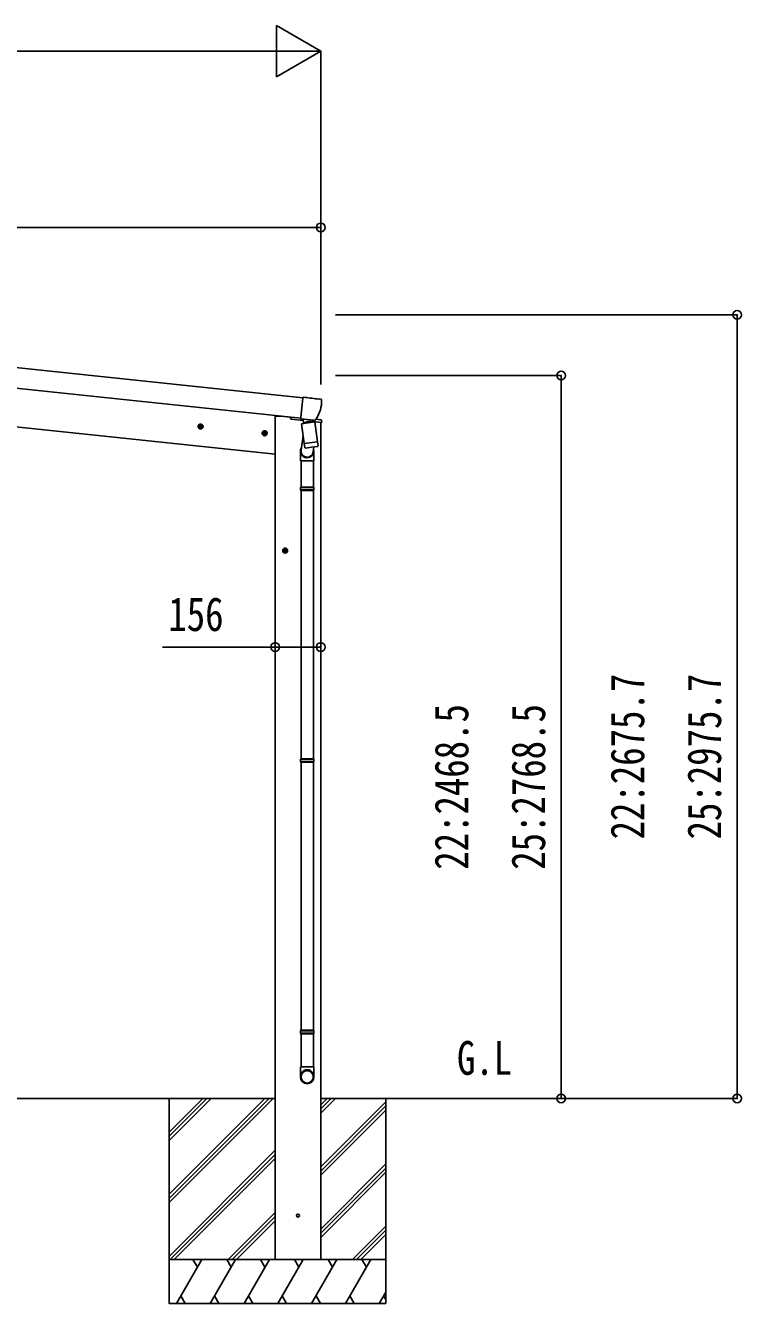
# Model space of a CAD drawing. Units: millimetres, scale not verified. Extents: x -14718 to 14718, y -10397 to 10401.
# Drawn here: x -6847 to -4402, y -5532 to -1168 of the extents above; entities that cross this region are included whole.
import ezdxf
from ezdxf.enums import TextEntityAlignment as Align

# ---------------------------------------------------------------- set-up
doc = ezdxf.new("R2010")
doc.units = ezdxf.units.MM
doc.header["$LTSCALE"] = 50
for name, color, linetype in [('0-2_USER1', 3, 'Continuous'), ('0-4_YKK_13', 4, 'Continuous'), ('0-5_YKK_A1', 4, 'Continuous'), ('0-6_YKK_D', 6, 'Continuous')]:
    doc.layers.add(name, color=color, linetype=linetype)
doc.styles.add('ＭＳ ゴシック', font='')
doc.styles.get('ＭＳ ゴシック').set_extended_font_data('MS Gothic')

msp = doc.modelspace()

# ---------------------------------------------------------------- linework, layer by layer
at = {"layer": '0-4_YKK_13'}
for p, q in [((-5906.44, -2504.99), (-5899.7, -2440.84)), ((-5899.51, -2439.09), (-5899.49, -2438.86)), ((-5899.49, -2438.86), (-5899.33, -2437.37)), ((-5892.38, -2438.22), (-5899.33, -2437.37)), ((-5842.9, -2443.25), (-5843.61, -2443.81)), ((-5838.77, -2443.76), (-5842.9, -2443.25)), ((-5943.04, -2505.27), (-5942.61, -2508.5)), ((-5898.57, -2516.98), (-5938.18, -2512.82)), ((-5906.94, -2509.74), (-5906.93, -2509.65)), ((-5906.44, -2504.99), (-5906.93, -2509.65)), ((-5904.1, -2527.87), (-5858.69, -2521.89)), ((-5904.1, -2527.87), (-5895.22, -2595.28)), ((-5899.21, -2512.08), (-5897.3, -2526.65)), ((-5897.53, -2527), (-5897.3, -2526.65)), ((-5897.3, -2526.65), (-5896.89, -2526.6)), ((-5896.89, -2526.6), (-5897.2, -2526.96)), ((-5896.89, -2526.6), (-5896.85, -2526.91)), ((-5862.19, -2515.8), (-5874.05, -2514.71)), ((-5866.49, -2515.52), (-5865.57, -2522.47)), ((-5865.97, -2522.53), (-5865.57, -2522.47)), ((-5865.97, -2522.53), (-5865.93, -2522.84)), ((-5865.58, -2522.79), (-5865.97, -2522.53)), ((-5835.16, -2523.64), (-5865.84, -2520.42)), ((-5865.25, -2522.75), (-5865.57, -2522.47)), ((-5849.81, -2589.31), (-5858.69, -2521.89)), ((-5858.36, -2515.42), (-5858.43, -2515.21)), ((-5858.36, -2515.42), (-5856.66, -2514.52)), ((-5854.86, -2512.85), (-5854.97, -2512.97)), ((-5854.63, -2512.55), (-5838.72, -2514.22)), ((-5836.06, -2516.81), (-5835.16, -2523.64)), ((-5898.83, -2567.87), (-5905.81, -2618.17)), ((-5849.81, -2589.31), (-5895.22, -2595.28)), ((-5895.22, -2595.28), (-5893.39, -2609.16)), ((-5895.22, -2595.28), (-5895.02, -2596.77)), ((-5893.31, -2609.15), (-5893.31, -2609.15)), ((-5892.72, -2610.41), (-5892.72, -2610.41)), ((-5870.43, -2608.16), (-5891.15, -2610.89)), ((-5849.71, -2605.43), (-5870.43, -2608.16)), ((-5861.87, -2607.03), (-5864.31, -2624.36)), ((-5847.98, -2603.19), (-5849.81, -2589.31)), ((-5848.87, -2596.43), (-5849.07, -2594.94)), ((-5848.31, -2604.56), (-5848.31, -2604.56)), ((-5848.07, -2603.2), (-5848.07, -2603.2)), ((-5908.05, -2621.26), (-5908.05, -2654.17)), ((-5908.05, -2654.17), (-5862.05, -2654.17)), ((-5906.05, -2654.17), (-5906.05, -2744.17)), ((-5864.05, -2654.17), (-5864.05, -2744.17)), ((-5862.05, -2654.17), (-5862.05, -2623.76)), ((-5908.05, -2746.17), (-5907.05, -2744.17)), ((-5908.05, -2746.17), (-5862.05, -2746.17)), ((-5908.05, -2746.17), (-5908.05, -2754.17)), ((-5907.05, -2744.17), (-5863.05, -2744.17)), ((-5862.05, -2746.17), (-5863.05, -2744.17)), ((-5908.05, -2754.17), (-5862.05, -2754.17)), ((-5908.05, -2754.17), (-5907.05, -2756.17)), ((-5907.05, -2756.17), (-5863.05, -2756.17)), ((-5906.05, -2756.17), (-5906.05, -3671.55)), ((-5864.05, -2756.17), (-5864.05, -3671.55)), ((-5908.05, -3673.55), (-5907.05, -3671.55)), ((-5908.05, -3673.55), (-5862.05, -3673.55)), ((-5908.05, -3673.55), (-5908.05, -3681.55)), ((-5908.05, -3681.55), (-5862.05, -3681.55)), ((-5908.05, -3681.55), (-5907.05, -3683.55)), ((-5907.05, -3671.55), (-5863.05, -3671.55)), ((-5907.05, -3683.55), (-5863.05, -3683.55)), ((-5906.05, -3683.55), (-5906.05, -4598.92)), ((-5864.05, -3683.55), (-5864.05, -4598.92)), ((-5862.05, -3673.55), (-5863.05, -3671.55)), ((-5908.05, -4600.92), (-5907.05, -4598.92)), ((-5908.05, -4600.92), (-5862.05, -4600.92)), ((-5908.05, -4600.92), (-5908.05, -4608.92)), ((-5908.05, -4608.92), (-5862.05, -4608.92)), ((-5908.05, -4608.92), (-5907.05, -4610.92)), ((-5907.05, -4598.92), (-5863.05, -4598.92)), ((-5907.05, -4610.92), (-5863.05, -4610.92)), ((-5906.05, -4610.92), (-5906.05, -4724.03)), ((-5864.05, -4610.92), (-5864.05, -4724.03)), ((-5862.05, -4600.92), (-5863.05, -4598.92)), ((-5908.05, -4758.17), (-5908.05, -4724.03)), ((-5908.05, -4724.03), (-5862.05, -4724.03)), ((-5862.05, -4758.17), (-5862.05, -4724.03))]:
    msp.add_line(p, q, dxfattribs=at)
for points in [[(-5899.51, -2439.09), (-5899.52, -2439.12), (-5899.52, -2439.19), (-5899.53, -2439.28), (-5899.54, -2439.4), (-5899.56, -2439.55), (-5899.58, -2439.72), (-5899.6, -2439.91), (-5899.62, -2440.12), (-5899.64, -2440.35), (-5899.67, -2440.59), (-5899.7, -2440.84)], [(-5838.77, -2443.76), (-5838.44, -2443.81), (-5838.12, -2443.9), (-5837.81, -2444.02), (-5837.51, -2444.16), (-5837.23, -2444.34), (-5836.96, -2444.54), (-5836.71, -2444.76), (-5836.49, -2445.01), (-5836.29, -2445.28), (-5836.12, -2445.56), (-5835.98, -2445.86), (-5835.86, -2446.17), (-5835.78, -2446.49), (-5835.72, -2446.82), (-5835.7, -2447.16)], [(-5906.94, -2509.74), (-5907.1, -2511.23), (-5874.05, -2514.71)], [(-5894.55, -2526.61), (-5893.69, -2525.45), (-5892.66, -2524.45), (-5891.49, -2523.61), (-5890.24, -2522.91), (-5888.92, -2522.32), (-5887.57, -2521.83), (-5886.19, -2521.42), (-5884.79, -2521.09), (-5883.38, -2520.81), (-5881.95, -2520.6), (-5880.52, -2520.44), (-5879.09, -2520.34), (-5877.65, -2520.3), (-5876.21, -2520.34), (-5874.78, -2520.46), (-5873.35, -2520.68), (-5871.96, -2521.04), (-5870.62, -2521.55), (-5869.36, -2522.25), (-5868.23, -2523.14)], [(-5858.43, -2515.21), (-5859.64, -2515.6), (-5860.9, -2515.8), (-5862.19, -2515.8)], [(-5855.04, -2513.06), (-5855.36, -2513.41), (-5855.7, -2513.75), (-5856.07, -2514.08), (-5856.45, -2514.38), (-5856.85, -2514.67), (-5857.28, -2514.92)], [(-5854.04, -2511.71), (-5854.48, -2512.35), (-5854.95, -2512.96), (-5855.47, -2513.52), (-5856.04, -2514.05), (-5856.66, -2514.52)], [(-5862.05, -2746.17), (-5862.05, -2754.17), (-5863.05, -2756.17)], [(-5862.05, -3673.55), (-5862.05, -3681.55), (-5863.05, -3683.55)], [(-5862.05, -4600.92), (-5862.05, -4608.92), (-5863.05, -4610.92)]]:
    msp.add_lwpolyline(points, dxfattribs=at)
msp.add_circle((-5916.55, -5231.6), 5, dxfattribs=at)
msp.add_circle((-5916.55, -5231.6), 5, dxfattribs=at)
for centre, radius, start, end in [((-5950.86, -2449.32), 115.18, 327.20534, 1.07545), ((-5937.65, -2507.84), 5, 187.5, 264), ((-5839.03, -2517.2), 3, 7.5, 84), ((-5891.41, -2608.9), 2, 187.5, 228.88698), ((-5891.41, -2608.9), 2, 228.90963, 277.5), ((-5849.97, -2603.45), 2, 277.5, 326.09037), ((-5849.97, -2603.45), 2, 326.1071, 7.5), ((-5885.05, -2621.26), 20.98, 171.53535, 351.49373), ((-5892.05, -2623.76), 30, 0, 2.54858)]:
    msp.add_arc(centre, radius, start, end, dxfattribs=at)
for centre, major_axis, ratio, start_param, end_param in [((-5890.82, -2423.38), (-242.22, 29.76), 0.061144, 1.5718676, 1.7677357), ((-5845.59, -2443.56), (-1.99, 0.24), 0.061144, 1.7677357, 3.0815774), ((-5885.05, -2621.26), (23, 0), 0.996195, 2.5820408, 6.566474), ((-5885.05, -4756.43), (23, 0), 0.996195, 6.2831853, 9.424778), ((-5885.05, -4758.17), (23, 0), 0.996195, 6.2831853, 9.424778), ((-5885.05, -4758.17), (0, -23.43), 0.981806, 4.712389, 7.8539816)]:
    msp.add_ellipse(centre, major_axis=major_axis, ratio=ratio, start_param=start_param, end_param=end_param, dxfattribs=at)
msp.add_ellipse((-5885.05, -4758.17), major_axis=(-21, 0), ratio=0.996195, dxfattribs=at)
at = {"layer": '0-5_YKK_A1'}
for p, q in [((-8538.05, -2162.13), (-5899.55, -2439.45)), ((-8545.37, -2231.75), (-5906.87, -2509.07)), ((-8549.12, -2363.08), (-5994.3, -2631.6)), ((-6255.39, -2533.02), (-6248.53, -2529.96)), ((-6250.36, -2547.37), (-6248.27, -2527.48)), ((-6248.53, -2529.96), (-6242.46, -2534.37)), ((-5994.3, -5381.6), (-5994.3, -2502.6)), ((-5976.09, -2501.79), (-5976.18, -2502.6)), ((-5838.8, -5381.6), (-5838.8, -2523.26)), ((-6259.26, -2536.38), (-6239.37, -2538.47)), ((-6243.24, -2541.84), (-6250.1, -2544.89)), ((-6242.46, -2534.37), (-6243.24, -2541.84)), ((-6040.47, -2559.38), (-6020.57, -2561.47)), ((-6036.59, -2556.01), (-6029.74, -2552.96)), ((-6031.57, -2570.37), (-6029.47, -2550.48)), ((-6024.45, -2564.83), (-6031.3, -2567.89)), ((-6029.74, -2552.96), (-6023.66, -2557.37)), ((-6023.66, -2557.37), (-6024.45, -2564.83)), ((-5970.3, -2961.15), (-5950.3, -2961.15)), ((-5966.8, -2957.4), (-5960.3, -2953.64)), ((-5960.3, -2971.15), (-5960.3, -2951.15)), ((-5960.3, -2953.64), (-5953.8, -2957.4)), ((-5953.8, -2964.9), (-5960.3, -2968.66)), ((-5953.8, -2957.4), (-5953.8, -2964.9)), ((-11189.68, -4831.6), (-5994.3, -4831.6)), ((-6356.55, -4946.62), (-6241.53, -4831.6)), ((-6356.55, -5158.76), (-6029.4, -4831.6)), ((-6356.55, -4960.77), (-6227.39, -4831.6)), ((-6356.55, -5172.9), (-6015.26, -4831.6)), ((-6356.55, -4974.91), (-6213.25, -4831.6)), ((-6356.55, -5187.04), (-6001.11, -4831.6)), ((-5084.94, -4831.6), (-5838.8, -4831.6)), ((-5838.8, -4853.39), (-5817.02, -4831.6)), ((-5838.8, -4867.53), (-5802.87, -4831.6)), ((-5838.8, -4881.67), (-5788.73, -4831.6)), ((-5838.8, -5065.52), (-5616.55, -4843.27)), ((-5838.8, -5079.66), (-5616.55, -4857.41)), ((-5838.8, -5093.8), (-5616.55, -4871.55)), ((-6356.55, -5370.89), (-5994.3, -5008.64)), ((-6353.12, -5381.6), (-5994.3, -5022.78)), ((-6338.98, -5381.6), (-5994.3, -5036.92)), ((-5838.8, -5277.65), (-5616.55, -5055.4)), ((-5838.8, -5291.79), (-5616.55, -5069.54)), ((-5838.8, -5305.94), (-5616.55, -5083.69)), ((-6155.13, -5381.6), (-5994.3, -5220.77)), ((-6140.99, -5381.6), (-5994.3, -5234.91)), ((-6126.85, -5381.6), (-5994.3, -5249.05)), ((-5730.62, -5381.6), (-5616.55, -5267.53)), ((-5716.48, -5381.6), (-5616.55, -5281.68)), ((-5702.34, -5381.6), (-5616.55, -5295.82)), ((-5616.55, -5381.6), (-6356.55, -5381.6)), ((-6331.84, -5531.6), (-6245.24, -5381.6)), ((-6275.24, -5381.6), (-6260.24, -5407.58)), ((-6216.37, -5531.6), (-6129.77, -5381.6)), ((-6159.77, -5381.6), (-6144.77, -5407.58)), ((-6100.9, -5531.6), (-6014.3, -5381.6)), ((-6044.3, -5381.6), (-6029.3, -5407.58)), ((-5838.8, -5381.6), (-5994.3, -5381.6)), ((-5838.8, -5381.6), (-5994.3, -5381.6)), ((-5985.43, -5531.6), (-5898.83, -5381.6)), ((-5928.83, -5381.6), (-5913.83, -5407.58)), ((-5869.96, -5531.6), (-5783.36, -5381.6)), ((-5813.36, -5381.6), (-5798.36, -5407.58)), ((-5754.49, -5531.6), (-5667.89, -5381.6)), ((-5697.89, -5381.6), (-5682.89, -5407.58)), ((-5639.02, -5531.6), (-5616.55, -5492.69)), ((-6301.84, -5531.6), (-6316.84, -5505.62)), ((-6186.37, -5531.6), (-6201.37, -5505.62)), ((-6070.9, -5531.6), (-6085.9, -5505.62)), ((-5955.43, -5531.6), (-5970.43, -5505.62)), ((-5839.96, -5531.6), (-5854.96, -5505.62)), ((-5724.49, -5531.6), (-5739.49, -5505.62)), ((-5616.55, -5518.55), (-5624.02, -5505.62))]:
    msp.add_line(p, q, dxfattribs=at)
for points in [[(-5994.3, -2502.6), (-5974.3, -2502.6), (-5942.93, -2505.9)], [(-6250.1, -2544.89), (-6256.17, -2540.48), (-6255.39, -2533.02)], [(-6031.3, -2567.89), (-6037.38, -2563.48), (-6036.59, -2556.01)], [(-5960.3, -2968.66), (-5966.8, -2964.9), (-5966.8, -2957.4)], [(-5616.55, -4831.6), (-5616.55, -5381.6), (-5616.55, -5531.6), (-6356.55, -5531.6), (-6356.55, -5381.6), (-6356.55, -4831.6)]]:
    msp.add_lwpolyline(points, dxfattribs=at)
for centre, radius in [((-6249.31, -2537.43), 8.5), ((-6249.31, -2537.43), 7.7), ((-6249.31, -2537.43), 6.5), ((-6249.31, -2537.43), 5), ((-6030.52, -2560.42), 8.5), ((-6030.52, -2560.42), 7.7), ((-6030.52, -2560.42), 6.5), ((-6030.52, -2560.42), 5), ((-5960.3, -2961.15), 8.5), ((-5960.3, -2961.15), 7.7), ((-5960.3, -2961.15), 6.5), ((-5960.3, -2961.15), 5)]:
    msp.add_circle(centre, radius, dxfattribs=at)
at = {"layer": '0-6_YKK_D'}
for p, q in [((-5838.8, -1255.95), (-5990.36, -1168.45)), ((-5990.36, -1168.45), (-5990.36, -1343.45)), ((-11170.18, -1255.95), (-6013.8, -1255.95)), ((-5838.8, -1255.95), (-6141.91, -1255.95)), ((-5838.8, -1255.95), (-5990.36, -1343.45)), ((-5838.8, -2392.56), (-5838.8, -1254.95)), ((-5838.8, -1857.66), (-8584.99, -1857.66)), ((-5838.8, -2393.56), (-5838.8, -1856.66)), ((-5787.8, -2155.95), (-4415.55, -2155.95)), ((-4416.55, -4831.6), (-4416.55, -2155.95)), ((-5787.8, -2363.08), (-5016.55, -2363.08)), ((-5017.55, -2363.08), (-5017.55, -4831.6)), ((-5838.8, -3290.35), (-5838.8, -3291.35)), ((-5083.94, -4831.6), (-4415.55, -4831.6)), ((-5083.94, -4831.6), (-5016.55, -4831.6))]:
    msp.add_line(p, q, dxfattribs=at)
msp.add_lwpolyline([(-5838.8, -3290.35), (-5994.3, -3290.35), (-6379.4, -3290.35)], dxfattribs=at)
for centre in [(-5838.8, -1857.66), (-4416.55, -2155.95), (-5017.55, -2363.08), (-5994.3, -3290.35), (-5838.8, -3290.35), (-5017.55, -4831.6), (-4416.55, -4831.6)]:
    msp.add_circle(centre, 14.88, dxfattribs=at)

# ---------------------------------------------------------------- texts
at = {"layer": '0-2_USER1', "style": 'ＭＳ ゴシック', "width": 0.8}
msp.add_text('G.L', height=115.5, dxfattribs=at).set_placement((-5373.5, -4785.6), align=Align.BOTTOM_LEFT)
at = {"layer": '0-6_YKK_D', "style": 'ＭＳ ゴシック', "width": 0.8}
msp.add_text('156', height=115.5, dxfattribs=at).set_placement((-6359.4, -3270.35), align=Align.BOTTOM_LEFT)
for s, p in [('22:2675.7', (-4699.05, -3947.37)), ('25:2975.7', (-4436.55, -3947.37)), ('22:2468.5', (-5300.05, -4050.94)), ('25:2768.5', (-5037.55, -4050.94))]:
    msp.add_text(s, height=115.5, rotation=90, dxfattribs=at).set_placement(p, align=Align.BOTTOM_LEFT)

doc.saveas('drawing.dxf')
